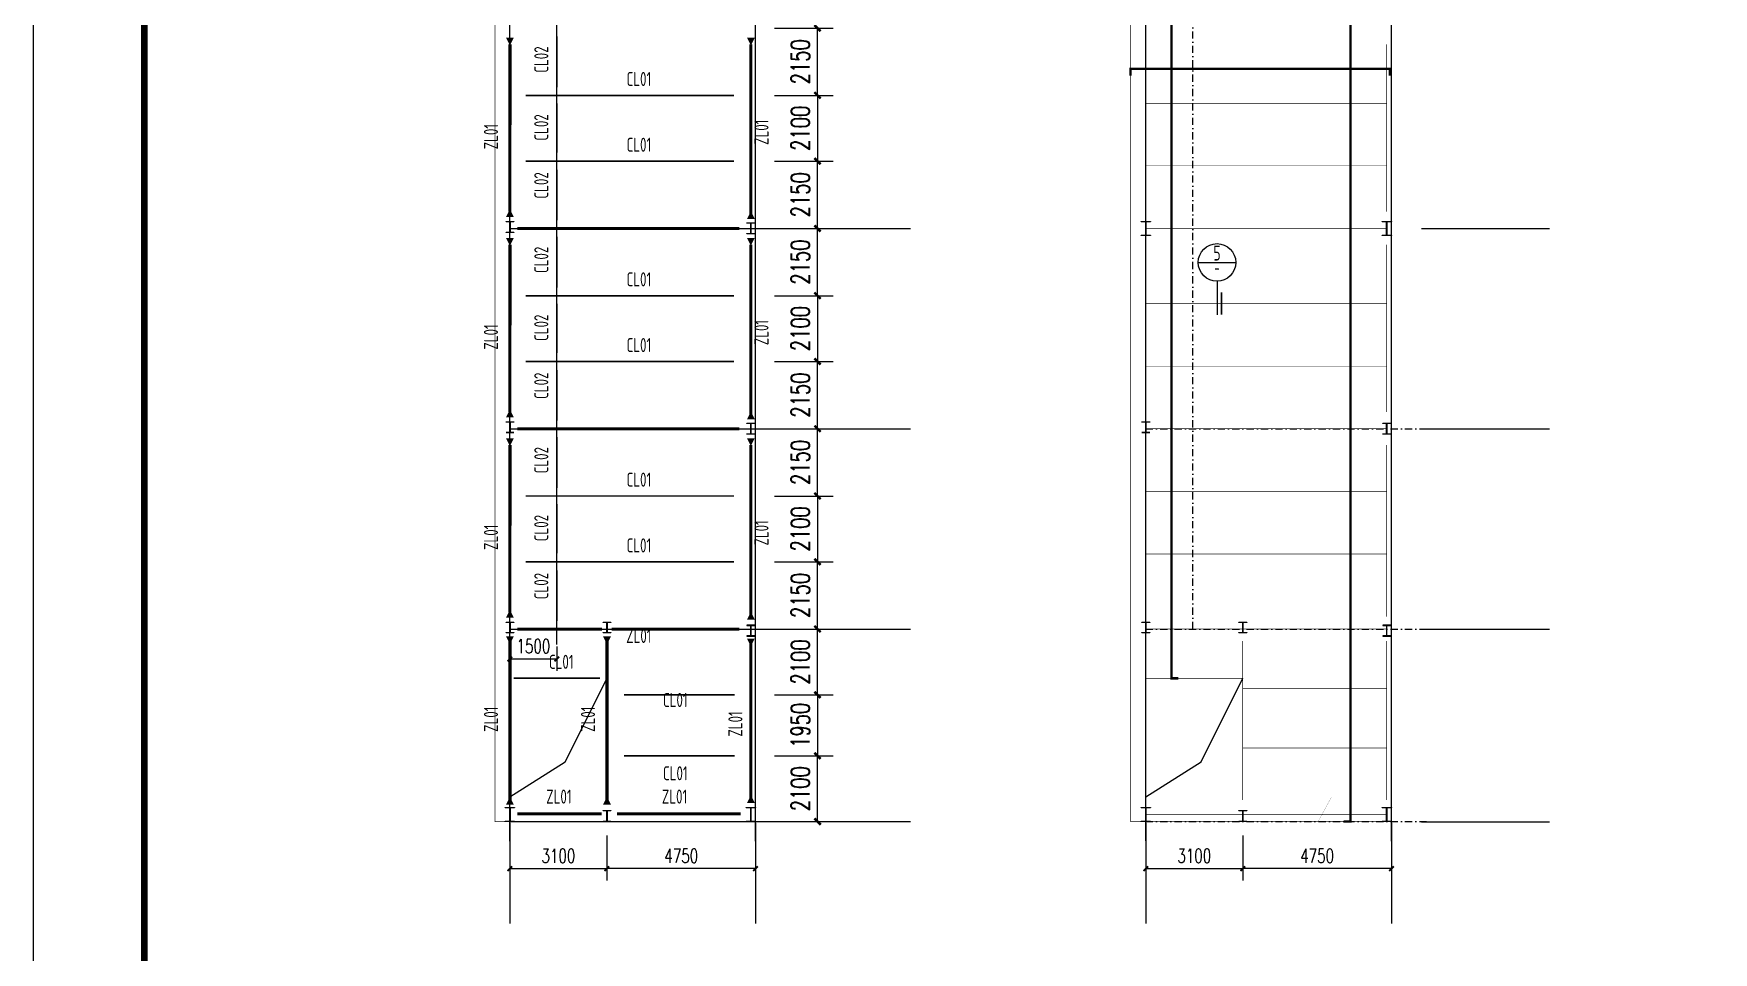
# Model space of a CAD drawing. Extents: x 180850 to 1399066, y 48356 to 327880.
# Drawn here: x 552678 to 606356, y 152832 to 182186 of the extents above; entities that cross this region are included whole.
import ezdxf
from ezdxf.enums import TextEntityAlignment as Align

# ---------------------------------------------------------------- set-up
doc = ezdxf.new("R2010")
doc.units = 0
doc.header["$LTSCALE"] = 1000
doc.linetypes.add('04-7#8#_t3 - 副本$0$04-7#8#_t3$0$3#_t3$0$PROJ-SPC-SV-EP-002-PL-FP1-R02_1$0$DGN Style 4', pattern=[0.015335, 0.007667, -0.003834, 0, -0.003834])
doc.linetypes.add('CENTER2', pattern=[1.125, 0.75, -0.125, 0.125, -0.125])
for name, color, linetype in [('AXIS', 3, 'Continuous'), ('DOTE', 1, 'Continuous'), ('GZ', 50, 'Continuous'), ('NUM', 7, 'Continuous'), ('PUB_TITLE', 4, 'Continuous'), ('REIN', 1, 'Continuous'), ('STPM_RBEAM_SIG', 2, 'Continuous'), ('STPM_RBEAM_THICK', 3, 'Continuous'), ('STPM_SBEAM_THICK', 2, 'Continuous'), ('TC', 252, 'Continuous'), ('THICK', 6, 'Continuous'), ('THIN', 7, 'Continuous')]:
    doc.layers.add(name, color=color, linetype=linetype)
doc.styles.add('_TCH_DIM_T3', font='SIMPLEX', dxfattribs={"width": 0.705882, "bigfont": 'GBCBIG'})
doc.styles.add('TSSD_Norm', font='tssdeng.shx', dxfattribs={"bigfont": 'hztxt.shx'})
doc.styles.add('TSSD_Num', font='Tssdeng.shx', dxfattribs={"width": 0.7, "bigfont": 'hztxt.shx'})
doc.dimstyles.new('_TCH_ARCH&&150', dxfattribs={"dimtxt": 446.25, "dimasz": 150, "dimexe": 375, "dimexo": 450, "dimgap": 189.375, "dimtad": 1, "dimdec": 0, "dimzin": 0, "dimdsep": 46, "dimtxsty": '_TCH_DIM_T3', "dimblk": 'ARCHTICK', "dimcen": 0.09, "dimclrd": 3, "dimclre": 3, "dimclrt": 7, "dimazin": 2, "dimtfac": 1, "dimtdec": 0, "dimtix": 1, "dimtmove": 2, "dimatfit": 3, "dimfxl": 1, "dimtolj": 1, "dimtzin": 0, "dimarcsym": 0})
doc.dimstyles.new('TCH-200-1', dxfattribs={"dimtxt": 595, "dimasz": 200, "dimexe": 500, "dimexo": 600, "dimgap": 252.5, "dimtad": 1, "dimdec": 0, "dimzin": 0, "dimdsep": 46, "dimtxsty": '_TCH_DIM_T3', "dimblk": 'ARCHTICK', "dimcen": 0.09, "dimclrd": 3, "dimclre": 3, "dimclrt": 7, "dimazin": 2, "dimtfac": 1, "dimtdec": 0, "dimtix": 1, "dimtmove": 2, "dimatfit": 3, "dimfxl": 1, "dimtolj": 1, "dimtzin": 0, "dimarcsym": 0})

# ---------------------------------------------------------------- blocks, each defined once
blk = doc.blocks.new('ts_idx')
at = {"layer": 'THIN', "color": 0, "linetype": 'ByBlock', "lineweight": -2}
blk.add_line((-0.5, 0), (0.5, 0), dxfattribs=at)
blk.add_circle((0, 0), 0.5, dxfattribs=at)
at = {"layer": 'THIN', "color": 0, "linetype": 'ByBlock', "lineweight": -2, "style": 'TSSD_Num', "width": 0.7}
for tag, p in [('1', (0, 0.25)), ('A', (0, -0.25))]:
    blk.add_attdef(tag, text='', height=0.5, dxfattribs=at).set_placement(p, align=Align.MIDDLE_CENTER)
blk = doc.blocks.new('_ArchTick')
at = {"color": 0, "linetype": 'ByBlock', "const_width": 0.4}
blk.add_lwpolyline([(-0.5, -0.5), (0.5, 0.5)], dxfattribs=at)
blk = doc.blocks.new('*D365')
at = {"color": 3, "lineweight": -2, "transparency": 16777216}
for p, q in [((570999, 156562), (570999, 155133)), ((575749, 156562), (575749, 155133)), ((575749, 155508), (570999, 155508))]:
    blk.add_line(p, q, dxfattribs=at)
at = {"layer": 'Defpoints', "color": 0, "transparency": 16777216}
for p in [(570999, 157012), (575749, 157012), (570999, 155508)]:
    blk.add_point(p, dxfattribs=at)
at = {"color": 3, "lineweight": -2, "transparency": 16777216, "xscale": 150, "yscale": 150, "zscale": 150}
for p, rotation in [((570999, 155508), 179.9999999949974), ((575749, 155508), 359.9999999949974)]:
    blk.add_blockref('_ArchTick', p, dxfattribs=dict(at, rotation=rotation))
at = {"color": 7, "transparency": 16777216, "insert": (573374, 155921), "char_height": 446.2, "attachment_point": 5, "rotation": 360, "style": '_TCH_DIM_T3'}
blk.add_mtext('\\A1;4750', dxfattribs=at)
blk = doc.blocks.new('*D366')
at = {"color": 3, "lineweight": -2, "transparency": 16777216}
for p, q in [((567899, 162564), (567899, 161830)), ((569399, 162205), (567899, 162205)), ((569399, 162602), (569399, 161830))]:
    blk.add_line(p, q, dxfattribs=at)
at = {"layer": 'Defpoints', "color": 0, "transparency": 16777216}
for p in [(567899, 163014), (569399, 163052), (567899, 162205)]:
    blk.add_point(p, dxfattribs=at)
at = {"color": 3, "lineweight": -2, "transparency": 16777216, "xscale": 150, "yscale": 150, "zscale": 150}
for p, rotation in [((567899, 162205), 180.0000000066701), ((569399, 162205), 6.670104468753379e-09)]:
    blk.add_blockref('_ArchTick', p, dxfattribs=dict(at, rotation=rotation))
at = {"color": 7, "transparency": 16777216, "insert": (568649, 162618), "char_height": 446.2, "attachment_point": 5, "rotation": 0, "style": '_TCH_DIM_T3'}
blk.add_mtext('\\A1;1500', dxfattribs=at)
blk = doc.blocks.new('*D367')
at = {"color": 3, "lineweight": -2, "transparency": 16777216}
for p, q in [((567899, 156523), (567899, 155133)), ((570999, 156562), (570999, 155133)), ((567899, 155508), (570999, 155508))]:
    blk.add_line(p, q, dxfattribs=at)
at = {"layer": 'Defpoints', "color": 0, "transparency": 16777216}
for p in [(567899, 156973), (570999, 157012), (570999, 155508)]:
    blk.add_point(p, dxfattribs=at)
at = {"color": 3, "lineweight": -2, "transparency": 16777216, "xscale": 150, "yscale": 150, "zscale": 150, "rotation": 180}
blk.add_blockref('_ArchTick', (567899, 155508), dxfattribs=at)
at = {"color": 3, "lineweight": -2, "transparency": 16777216, "xscale": 150, "yscale": 150, "zscale": 150}
blk.add_blockref('_ArchTick', (570999, 155508), dxfattribs=at)
at = {"color": 7, "transparency": 16777216, "insert": (569449, 155921), "char_height": 446.2, "attachment_point": 5, "style": '_TCH_DIM_T3'}
blk.add_mtext('\\A1;3100', dxfattribs=at)
blk = doc.blocks.new('*D488')
at = {"layer": 'AXIS', "color": 3, "lineweight": -2, "transparency": 16777216}
for p, q in [((576349, 169562), (578228, 169562)), ((577728, 167412), (577728, 169562)), ((576349, 167412), (578228, 167412))]:
    blk.add_line(p, q, dxfattribs=at)
at = {"layer": 'Defpoints', "color": 0, "transparency": 16777216}
for p in [(575749, 169562), (577728, 169562), (575749, 167412)]:
    blk.add_point(p, dxfattribs=at)
at = {"layer": 'AXIS', "color": 3, "lineweight": -2, "transparency": 16777216, "xscale": 200, "yscale": 200, "zscale": 200}
for p, rotation in [((577728, 169562), 90), ((577728, 167412), 270)]:
    blk.add_blockref('_ArchTick', p, dxfattribs=dict(at, rotation=rotation))
at = {"layer": 'AXIS', "color": 7, "transparency": 16777216, "insert": (577178, 168487), "char_height": 595, "attachment_point": 5, "rotation": 90, "style": '_TCH_DIM_T3'}
blk.add_mtext('\\A1;2150', dxfattribs=at)
blk = doc.blocks.new('*D489')
at = {"layer": 'AXIS', "color": 3, "lineweight": -2, "transparency": 16777216}
for p, q in [((576349, 167412), (578228, 167412)), ((577728, 167412), (577728, 165312)), ((576349, 165312), (578228, 165312))]:
    blk.add_line(p, q, dxfattribs=at)
at = {"layer": 'Defpoints', "color": 0, "transparency": 16777216}
for p in [(575749, 167412), (575749, 165312), (577728, 165312)]:
    blk.add_point(p, dxfattribs=at)
at = {"layer": 'AXIS', "color": 3, "lineweight": -2, "transparency": 16777216, "xscale": 200, "yscale": 200, "zscale": 200}
for p, rotation in [((577728, 167412), 90), ((577728, 165312), 270)]:
    blk.add_blockref('_ArchTick', p, dxfattribs=dict(at, rotation=rotation))
at = {"layer": 'AXIS', "color": 7, "transparency": 16777216, "insert": (577178, 166362), "char_height": 595, "attachment_point": 5, "rotation": 90, "style": '_TCH_DIM_T3'}
blk.add_mtext('\\A1;2100', dxfattribs=at)
blk = doc.blocks.new('*D490')
at = {"layer": 'AXIS', "color": 3, "lineweight": -2, "transparency": 16777216}
for p, q in [((576349, 165312), (578228, 165312)), ((577728, 163162), (577728, 165312)), ((576499, 163162), (578228, 163162))]:
    blk.add_line(p, q, dxfattribs=at)
at = {"layer": 'Defpoints', "color": 0, "transparency": 16777216}
for p in [(575749, 165312), (577728, 165312), (575899, 163162)]:
    blk.add_point(p, dxfattribs=at)
at = {"layer": 'AXIS', "color": 3, "lineweight": -2, "transparency": 16777216, "xscale": 200, "yscale": 200, "zscale": 200}
for p, rotation in [((577728, 165312), 90), ((577728, 163162), 270)]:
    blk.add_blockref('_ArchTick', p, dxfattribs=dict(at, rotation=rotation))
at = {"layer": 'AXIS', "color": 7, "transparency": 16777216, "insert": (577178, 164237), "char_height": 595, "attachment_point": 5, "rotation": 90, "style": '_TCH_DIM_T3'}
blk.add_mtext('\\A1;2150', dxfattribs=at)
blk = doc.blocks.new('*D493')
at = {"layer": 'AXIS', "color": 3, "lineweight": -2, "transparency": 16777216}
for p, q in [((576349, 163162), (578228, 163162)), ((577728, 161062), (577728, 163162)), ((576349, 161062), (578228, 161062))]:
    blk.add_line(p, q, dxfattribs=at)
at = {"layer": 'Defpoints', "color": 0, "transparency": 16777216}
for p in [(575749, 163162), (577728, 163162), (575749, 161062)]:
    blk.add_point(p, dxfattribs=at)
at = {"layer": 'AXIS', "color": 3, "lineweight": -2, "transparency": 16777216, "xscale": 200, "yscale": 200, "zscale": 200}
for p, rotation in [((577728, 163162), 90), ((577728, 161062), 270)]:
    blk.add_blockref('_ArchTick', p, dxfattribs=dict(at, rotation=rotation))
at = {"layer": 'AXIS', "color": 7, "transparency": 16777216, "insert": (577178, 162112), "char_height": 595, "attachment_point": 5, "rotation": 90, "style": '_TCH_DIM_T3'}
blk.add_mtext('\\A1;2100', dxfattribs=at)
blk = doc.blocks.new('*D494')
at = {"layer": 'AXIS', "color": 3, "lineweight": -2, "transparency": 16777216}
for p, q in [((576349, 161062), (578228, 161062)), ((577728, 161062), (577728, 159112)), ((576349, 159112), (578228, 159112))]:
    blk.add_line(p, q, dxfattribs=at)
at = {"layer": 'Defpoints', "color": 0, "transparency": 16777216}
for p in [(575749, 161062), (575749, 159112), (577728, 159112)]:
    blk.add_point(p, dxfattribs=at)
at = {"layer": 'AXIS', "color": 3, "lineweight": -2, "transparency": 16777216, "xscale": 200, "yscale": 200, "zscale": 200}
for p, rotation in [((577728, 161062), 90), ((577728, 159112), 270)]:
    blk.add_blockref('_ArchTick', p, dxfattribs=dict(at, rotation=rotation))
at = {"layer": 'AXIS', "color": 7, "transparency": 16777216, "insert": (577178, 160087), "char_height": 595, "attachment_point": 5, "rotation": 90, "style": '_TCH_DIM_T3'}
blk.add_mtext('\\A1;1950', dxfattribs=at)
blk = doc.blocks.new('*D495')
at = {"layer": 'AXIS', "color": 3, "lineweight": -2, "transparency": 16777216}
for p, q in [((576349, 159112), (578228, 159112)), ((577728, 157012), (577728, 159112)), ((576499, 157012), (578228, 157012))]:
    blk.add_line(p, q, dxfattribs=at)
at = {"layer": 'Defpoints', "color": 0, "transparency": 16777216}
for p in [(575749, 159112), (577728, 159112), (575899, 157012)]:
    blk.add_point(p, dxfattribs=at)
at = {"layer": 'AXIS', "color": 3, "lineweight": -2, "transparency": 16777216, "xscale": 200, "yscale": 200, "zscale": 200}
for p, rotation in [((577728, 159112), 90), ((577728, 157012), 270)]:
    blk.add_blockref('_ArchTick', p, dxfattribs=dict(at, rotation=rotation))
at = {"layer": 'AXIS', "color": 7, "transparency": 16777216, "insert": (577178, 158062), "char_height": 595, "attachment_point": 5, "rotation": 90, "style": '_TCH_DIM_T3'}
blk.add_mtext('\\A1;2100', dxfattribs=at)
blk = doc.blocks.new('*D497')
at = {"color": 3, "lineweight": -2, "transparency": 16777216}
for p, q in [((591318, 156562), (591318, 155133)), ((596068, 156562), (596068, 155133)), ((596068, 155508), (591318, 155508))]:
    blk.add_line(p, q, dxfattribs=at)
at = {"layer": 'Defpoints', "color": 0, "transparency": 16777216}
for p in [(591318, 157012), (596068, 157012), (591318, 155508)]:
    blk.add_point(p, dxfattribs=at)
at = {"color": 3, "lineweight": -2, "transparency": 16777216, "xscale": 150, "yscale": 150, "zscale": 150}
for p, rotation in [((591318, 155508), 179.9999999949974), ((596068, 155508), 359.9999999949974)]:
    blk.add_blockref('_ArchTick', p, dxfattribs=dict(at, rotation=rotation))
at = {"color": 7, "transparency": 16777216, "insert": (593693, 155921), "char_height": 446.2, "attachment_point": 5, "rotation": 360, "style": '_TCH_DIM_T3'}
blk.add_mtext('\\A1;4750', dxfattribs=at)
blk = doc.blocks.new('*D498')
at = {"color": 3, "lineweight": -2, "transparency": 16777216}
for p, q in [((588218, 156523), (588218, 155133)), ((591318, 156562), (591318, 155133)), ((588218, 155508), (591318, 155508))]:
    blk.add_line(p, q, dxfattribs=at)
at = {"layer": 'Defpoints', "color": 0, "transparency": 16777216}
for p in [(588218, 156973), (591318, 157012), (591318, 155508)]:
    blk.add_point(p, dxfattribs=at)
at = {"color": 3, "lineweight": -2, "transparency": 16777216, "xscale": 150, "yscale": 150, "zscale": 150, "rotation": 180}
blk.add_blockref('_ArchTick', (588218, 155508), dxfattribs=at)
at = {"color": 3, "lineweight": -2, "transparency": 16777216, "xscale": 150, "yscale": 150, "zscale": 150}
blk.add_blockref('_ArchTick', (591318, 155508), dxfattribs=at)
at = {"color": 7, "transparency": 16777216, "insert": (589768, 155921), "char_height": 446.2, "attachment_point": 5, "style": '_TCH_DIM_T3'}
blk.add_mtext('\\A1;3100', dxfattribs=at)
blk = doc.blocks.new('*D1706')
at = {"layer": 'AXIS', "color": 3, "lineweight": -2, "transparency": 16777216}
for p, q in [((576349, 175962), (578228, 175962)), ((577728, 173812), (577728, 175962)), ((576349, 173812), (578228, 173812))]:
    blk.add_line(p, q, dxfattribs=at)
at = {"layer": 'Defpoints', "color": 0, "transparency": 16777216}
for p in [(575749, 175962), (577728, 175962), (575749, 173812)]:
    blk.add_point(p, dxfattribs=at)
at = {"layer": 'AXIS', "color": 3, "lineweight": -2, "transparency": 16777216, "xscale": 200, "yscale": 200, "zscale": 200}
for p, rotation in [((577728, 175962), 90), ((577728, 173812), 270)]:
    blk.add_blockref('_ArchTick', p, dxfattribs=dict(at, rotation=rotation))
at = {"layer": 'AXIS', "color": 7, "transparency": 16777216, "insert": (577178, 174887), "char_height": 595, "attachment_point": 5, "rotation": 90, "style": '_TCH_DIM_T3'}
blk.add_mtext('\\A1;2150', dxfattribs=at)
blk = doc.blocks.new('*D1707')
at = {"layer": 'AXIS', "color": 3, "lineweight": -2, "transparency": 16777216}
for p, q in [((576349, 173812), (578228, 173812)), ((577728, 173812), (577728, 171712)), ((576349, 171712), (578228, 171712))]:
    blk.add_line(p, q, dxfattribs=at)
at = {"layer": 'Defpoints', "color": 0, "transparency": 16777216}
for p in [(575749, 173812), (575749, 171712), (577728, 171712)]:
    blk.add_point(p, dxfattribs=at)
at = {"layer": 'AXIS', "color": 3, "lineweight": -2, "transparency": 16777216, "xscale": 200, "yscale": 200, "zscale": 200}
for p, rotation in [((577728, 173812), 90), ((577728, 171712), 270)]:
    blk.add_blockref('_ArchTick', p, dxfattribs=dict(at, rotation=rotation))
at = {"layer": 'AXIS', "color": 7, "transparency": 16777216, "insert": (577178, 172762), "char_height": 595, "attachment_point": 5, "rotation": 90, "style": '_TCH_DIM_T3'}
blk.add_mtext('\\A1;2100', dxfattribs=at)
blk = doc.blocks.new('*D1708')
at = {"layer": 'AXIS', "color": 3, "lineweight": -2, "transparency": 16777216}
for p, q in [((576349, 182362), (578228, 182362)), ((577728, 180212), (577728, 182362)), ((576349, 180212), (578228, 180212))]:
    blk.add_line(p, q, dxfattribs=at)
at = {"layer": 'Defpoints', "color": 0, "transparency": 16777216}
for p in [(575749, 182362), (577728, 182362), (575749, 180212)]:
    blk.add_point(p, dxfattribs=at)
at = {"layer": 'AXIS', "color": 3, "lineweight": -2, "transparency": 16777216, "xscale": 200, "yscale": 200, "zscale": 200}
for p, rotation in [((577728, 182362), 90), ((577728, 180212), 270)]:
    blk.add_blockref('_ArchTick', p, dxfattribs=dict(at, rotation=rotation))
at = {"layer": 'AXIS', "color": 7, "transparency": 16777216, "insert": (577178, 181287), "char_height": 595, "attachment_point": 5, "rotation": 90, "style": '_TCH_DIM_T3'}
blk.add_mtext('\\A1;2150', dxfattribs=at)
blk = doc.blocks.new('*D1709')
at = {"layer": 'AXIS', "color": 3, "lineweight": -2, "transparency": 16777216}
for p, q in [((576349, 180212), (578228, 180212)), ((577728, 180212), (577728, 178112)), ((576349, 178112), (578228, 178112))]:
    blk.add_line(p, q, dxfattribs=at)
at = {"layer": 'Defpoints', "color": 0, "transparency": 16777216}
for p in [(575749, 180212), (575749, 178112), (577728, 178112)]:
    blk.add_point(p, dxfattribs=at)
at = {"layer": 'AXIS', "color": 3, "lineweight": -2, "transparency": 16777216, "xscale": 200, "yscale": 200, "zscale": 200}
for p, rotation in [((577728, 180212), 90), ((577728, 178112), 270)]:
    blk.add_blockref('_ArchTick', p, dxfattribs=dict(at, rotation=rotation))
at = {"layer": 'AXIS', "color": 7, "transparency": 16777216, "insert": (577178, 179162), "char_height": 595, "attachment_point": 5, "rotation": 90, "style": '_TCH_DIM_T3'}
blk.add_mtext('\\A1;2100', dxfattribs=at)
blk = doc.blocks.new('*D1710')
at = {"layer": 'AXIS', "color": 3, "lineweight": -2, "transparency": 16777216}
for p, q in [((576349, 171712), (578228, 171712)), ((577728, 169562), (577728, 171712)), ((576499, 169562), (578228, 169562))]:
    blk.add_line(p, q, dxfattribs=at)
at = {"layer": 'Defpoints', "color": 0, "transparency": 16777216}
for p in [(575749, 171712), (577728, 171712), (575899, 169562)]:
    blk.add_point(p, dxfattribs=at)
at = {"layer": 'AXIS', "color": 3, "lineweight": -2, "transparency": 16777216, "xscale": 200, "yscale": 200, "zscale": 200}
for p, rotation in [((577728, 171712), 90), ((577728, 169562), 270)]:
    blk.add_blockref('_ArchTick', p, dxfattribs=dict(at, rotation=rotation))
at = {"layer": 'AXIS', "color": 7, "transparency": 16777216, "insert": (577178, 170637), "char_height": 595, "attachment_point": 5, "rotation": 90, "style": '_TCH_DIM_T3'}
blk.add_mtext('\\A1;2150', dxfattribs=at)
blk = doc.blocks.new('*D1711')
at = {"layer": 'AXIS', "color": 3, "lineweight": -2, "transparency": 16777216}
for p, q in [((576349, 178112), (578228, 178112)), ((577728, 175962), (577728, 178112)), ((576499, 175962), (578228, 175962))]:
    blk.add_line(p, q, dxfattribs=at)
at = {"layer": 'Defpoints', "color": 0, "transparency": 16777216}
for p in [(575749, 178112), (577728, 178112), (575899, 175962)]:
    blk.add_point(p, dxfattribs=at)
at = {"layer": 'AXIS', "color": 3, "lineweight": -2, "transparency": 16777216, "xscale": 200, "yscale": 200, "zscale": 200}
for p, rotation in [((577728, 178112), 90), ((577728, 175962), 270)]:
    blk.add_blockref('_ArchTick', p, dxfattribs=dict(at, rotation=rotation))
at = {"layer": 'AXIS', "color": 7, "transparency": 16777216, "insert": (577178, 177037), "char_height": 595, "attachment_point": 5, "rotation": 90, "style": '_TCH_DIM_T3'}
blk.add_mtext('\\A1;2150', dxfattribs=at)

msp = doc.modelspace()

# ---------------------------------------------------------------- linework, layer by layer
at = {"layer": 'AXIS'}
for p, q in [((576599.16, 175961.94), (580693.8, 175961.94)), ((597023.47, 175956.94), (601118.11, 175956.94)), ((576599.16, 169561.94), (580693.8, 169561.94)), ((597023.47, 169556.94), (601118.11, 169556.94)), ((576599.16, 163161.94), (580693.8, 163161.94)), ((597023.47, 163156.94), (601118.11, 163156.94)), ((567899.19, 156973.36), (567899.19, 153757.61)), ((575749.19, 156973.36), (575749.19, 153757.61)), ((576599.16, 157011.94), (580693.8, 157011.94)), ((588217.81, 156973.36), (588217.81, 153757.61)), ((596067.81, 156973.36), (596067.81, 153757.61)), ((597023.47, 157006.94), (601118.11, 157006.94))]:
    msp.add_line(p, q, dxfattribs=at)
at = {"layer": 'DOTE'}
for p, q in [((567899.19, 156386.94), (567899.19, 209555.7)), ((588217.81, 156391.69), (588217.81, 209560.45)), ((575749.19, 156386.94), (575749.19, 208836.94)), ((596067.81, 156386.94), (596067.81, 208836.94)), ((569399.19, 162670.41), (569399.19, 201885.62)), ((567899.19, 175961.94), (576999.19, 175961.94)), ((567899.19, 169561.94), (576999.19, 169561.94)), ((567899.19, 163161.94), (576999.19, 163161.94)), ((567899.19, 157011.94), (576999.19, 157011.94))]:
    msp.add_line(p, q, dxfattribs=at)
at = {"layer": 'GZ', "color": 5, "linetype": 'ByBlock', "const_width": 5}
msp.add_lwpolyline([(593324.56, 207020.68), (593722.6, 207826.52), (593722.6, 157011.94), (594139.76, 157772.3)], dxfattribs=at)
at = {"layer": 'GZ'}
for points in [[(567774.19, 176187.12), (568024.19, 176187.12), (568024.19, 176177.12), (567906.04, 176177.12), (567902.19, 176172.12), (567902.19, 175851.77), (567906.04, 175847.12), (568024.19, 175847.12), (568024.19, 175837.12), (567774.19, 175837.12), (567774.19, 175847.12), (567892.19, 175847.12), (567896.19, 175851.6), (567896.19, 176172.12), (567892.19, 176177.12), (567774.19, 176177.12), (567774.19, 176187.12)], [(575474.19, 176137.12), (575724.19, 176137.12), (575724.19, 176127.12), (575606.04, 176127.12), (575602.19, 176122.12), (575602.19, 175801.77), (575606.04, 175797.12), (575724.19, 175797.12), (575724.19, 175787.12), (575474.19, 175787.12), (575474.19, 175797.12), (575592.19, 175797.12), (575596.19, 175801.6), (575596.19, 176122.12), (575592.19, 176127.12), (575474.19, 176127.12), (575474.19, 176137.12)], [(588067.81, 176187.12), (588367.81, 176187.12), (588367.81, 176177.12), (588224.66, 176177.12), (588220.81, 176172.12), (588220.81, 175751.77), (588224.66, 175747.12), (588367.81, 175747.12), (588367.81, 175737.12), (588067.81, 175737.12), (588067.81, 175747.12), (588210.81, 175747.12), (588214.81, 175751.6), (588214.81, 176172.12), (588210.81, 176177.12), (588067.81, 176177.12), (588067.81, 176187.12)], [(595767.81, 176187.12), (596067.81, 176187.12), (596067.81, 176177.12), (595924.66, 176177.12), (595920.81, 176172.12), (595920.81, 175751.77), (595924.66, 175747.12), (596067.81, 175747.12), (596067.81, 175737.12), (595767.81, 175737.12), (595767.81, 175747.12), (595910.81, 175747.12), (595914.81, 175751.6), (595914.81, 176172.12), (595910.81, 176177.12), (595767.81, 176177.12), (595767.81, 176187.12)], [(567774.19, 169787.12), (568024.19, 169787.12), (568024.19, 169777.12), (567906.04, 169777.12), (567902.19, 169772.12), (567902.19, 169451.77), (567906.04, 169447.12), (568024.19, 169447.12), (568024.19, 169437.12), (567774.19, 169437.12), (567774.19, 169447.12), (567892.19, 169447.12), (567896.19, 169451.6), (567896.19, 169772.12), (567892.19, 169777.12), (567774.19, 169777.12), (567774.19, 169787.12)], [(575474.19, 169737.12), (575724.19, 169737.12), (575724.19, 169727.12), (575606.04, 169727.12), (575602.19, 169722.12), (575602.19, 169401.77), (575606.04, 169397.12), (575724.19, 169397.12), (575724.19, 169387.12), (575474.19, 169387.12), (575474.19, 169397.12), (575592.19, 169397.12), (575596.19, 169401.6), (575596.19, 169722.12), (575592.19, 169727.12), (575474.19, 169727.12), (575474.19, 169737.12)], [(588092.81, 169787.12), (588342.81, 169787.12), (588342.81, 169777.12), (588224.66, 169777.12), (588220.81, 169772.12), (588220.81, 169451.77), (588224.66, 169447.12), (588342.81, 169447.12), (588342.81, 169437.12), (588092.81, 169437.12), (588092.81, 169447.12), (588210.81, 169447.12), (588214.81, 169451.6), (588214.81, 169772.12), (588210.81, 169777.12), (588092.81, 169777.12), (588092.81, 169787.12)], [(595792.81, 169737.12), (596042.81, 169737.12), (596042.81, 169727.12), (595924.66, 169727.12), (595920.81, 169722.12), (595920.81, 169401.77), (595924.66, 169397.12), (596042.81, 169397.12), (596042.81, 169387.12), (595792.81, 169387.12), (595792.81, 169397.12), (595910.81, 169397.12), (595914.81, 169401.6), (595914.81, 169722.12), (595910.81, 169727.12), (595792.81, 169727.12), (595792.81, 169737.12)], [(567774.19, 163387.12), (568024.19, 163387.12), (568024.19, 163377.12), (567906.04, 163377.12), (567902.19, 163372.12), (567902.19, 163051.77), (567906.04, 163047.12), (568024.19, 163047.12), (568024.19, 163037.12), (567774.19, 163037.12), (567774.19, 163047.12), (567892.19, 163047.12), (567896.19, 163051.6), (567896.19, 163372.12), (567892.19, 163377.12), (567774.19, 163377.12), (567774.19, 163387.12)], [(570874.24, 163387.12), (571124.24, 163387.12), (571124.24, 163377.12), (571006.09, 163377.12), (571002.24, 163372.12), (571002.24, 163051.77), (571006.09, 163047.12), (571124.24, 163047.12), (571124.24, 163037.12), (570874.24, 163037.12), (570874.24, 163047.12), (570992.24, 163047.12), (570996.24, 163051.6), (570996.24, 163372.12), (570992.24, 163377.12), (570874.24, 163377.12), (570874.24, 163387.12)], [(575474.19, 162936.77), (575724.19, 162936.77), (575724.19, 162946.77), (575606.04, 162946.77), (575602.19, 162951.77), (575602.19, 163272.12), (575606.04, 163276.77), (575724.19, 163276.77), (575724.19, 163286.77), (575474.19, 163286.77), (575474.19, 163276.77), (575592.19, 163276.77), (575596.19, 163272.28), (575596.19, 162951.77), (575592.19, 162946.77), (575474.19, 162946.77), (575474.19, 162936.77)], [(588092.81, 163387.12), (588342.81, 163387.12), (588342.81, 163377.12), (588224.66, 163377.12), (588220.81, 163372.12), (588220.81, 163051.77), (588224.66, 163047.12), (588342.81, 163047.12), (588342.81, 163037.12), (588092.81, 163037.12), (588092.81, 163047.12), (588210.81, 163047.12), (588214.81, 163051.6), (588214.81, 163372.12), (588210.81, 163377.12), (588092.81, 163377.12), (588092.81, 163387.12)], [(591192.86, 163387.12), (591442.86, 163387.12), (591442.86, 163377.12), (591324.71, 163377.12), (591320.86, 163372.12), (591320.86, 163051.77), (591324.71, 163047.12), (591442.86, 163047.12), (591442.86, 163037.12), (591192.86, 163037.12), (591192.86, 163047.12), (591310.86, 163047.12), (591314.86, 163051.6), (591314.86, 163372.12), (591310.86, 163377.12), (591192.86, 163377.12), (591192.86, 163387.12)], [(591192.86, 163387.12), (591442.86, 163387.12), (591442.86, 163377.12), (591324.71, 163377.12), (591320.86, 163372.12), (591320.86, 163051.77), (591324.71, 163047.12), (591442.86, 163047.12), (591442.86, 163037.12), (591192.86, 163037.12), (591192.86, 163047.12), (591310.86, 163047.12), (591314.86, 163051.6), (591314.86, 163372.12), (591310.86, 163377.12), (591192.86, 163377.12), (591192.86, 163387.12)], [(595792.81, 162936.77), (596042.81, 162936.77), (596042.81, 162946.77), (595924.66, 162946.77), (595920.81, 162951.77), (595920.81, 163272.12), (595924.66, 163276.77), (596042.81, 163276.77), (596042.81, 163286.77), (595792.81, 163286.77), (595792.81, 163276.77), (595910.81, 163276.77), (595914.81, 163272.28), (595914.81, 162951.77), (595910.81, 162946.77), (595792.81, 162946.77), (595792.81, 162936.77)], [(567749.19, 157461.94), (568049.19, 157461.94), (568049.19, 157451.94), (567906.04, 157451.94), (567902.19, 157446.94), (567902.19, 157026.59), (567906.04, 157021.94), (568049.19, 157021.94), (568049.19, 157011.94), (567749.19, 157011.94), (567749.19, 157021.94), (567892.19, 157021.94), (567896.19, 157026.43), (567896.19, 157446.94), (567892.19, 157451.94), (567749.19, 157451.94), (567749.19, 157461.94)], [(570874.24, 157361.94), (571124.24, 157361.94), (571124.24, 157351.94), (571006.09, 157351.94), (571002.24, 157346.94), (571002.24, 157026.59), (571006.09, 157021.94), (571124.24, 157021.94), (571124.24, 157011.94), (570874.24, 157011.94), (570874.24, 157021.94), (570992.24, 157021.94), (570996.24, 157026.43), (570996.24, 157346.94), (570992.24, 157351.94), (570874.24, 157351.94), (570874.24, 157361.94)], [(575449.19, 157461.94), (575749.19, 157461.94), (575749.19, 157451.94), (575606.04, 157451.94), (575602.19, 157446.94), (575602.19, 157026.59), (575606.04, 157021.94), (575749.19, 157021.94), (575749.19, 157011.94), (575449.19, 157011.94), (575449.19, 157021.94), (575592.19, 157021.94), (575596.19, 157026.43), (575596.19, 157446.94), (575592.19, 157451.94), (575449.19, 157451.94), (575449.19, 157461.94)], [(588067.81, 157461.94), (588367.81, 157461.94), (588367.81, 157451.94), (588224.66, 157451.94), (588220.81, 157446.94), (588220.81, 157026.59), (588224.66, 157021.94), (588367.81, 157021.94), (588367.81, 157011.94), (588067.81, 157011.94), (588067.81, 157021.94), (588210.81, 157021.94), (588214.81, 157026.43), (588214.81, 157446.94), (588210.81, 157451.94), (588067.81, 157451.94), (588067.81, 157461.94)], [(591192.86, 157361.94), (591442.86, 157361.94), (591442.86, 157351.94), (591324.71, 157351.94), (591320.86, 157346.94), (591320.86, 157026.59), (591324.71, 157021.94), (591442.86, 157021.94), (591442.86, 157011.94), (591192.86, 157011.94), (591192.86, 157021.94), (591310.86, 157021.94), (591314.86, 157026.43), (591314.86, 157346.94), (591310.86, 157351.94), (591192.86, 157351.94), (591192.86, 157361.94)], [(591192.86, 157361.94), (591442.86, 157361.94), (591442.86, 157351.94), (591324.71, 157351.94), (591320.86, 157346.94), (591320.86, 157026.59), (591324.71, 157021.94), (591442.86, 157021.94), (591442.86, 157011.94), (591192.86, 157011.94), (591192.86, 157021.94), (591310.86, 157021.94), (591314.86, 157026.43), (591314.86, 157346.94), (591310.86, 157351.94), (591192.86, 157351.94), (591192.86, 157361.94)], [(595767.81, 157461.94), (596067.81, 157461.94), (596067.81, 157451.94), (595924.66, 157451.94), (595920.81, 157446.94), (595920.81, 157026.59), (595924.66, 157021.94), (596067.81, 157021.94), (596067.81, 157011.94), (595767.81, 157011.94), (595767.81, 157021.94), (595910.81, 157021.94), (595914.81, 157026.43), (595914.81, 157446.94), (595910.81, 157451.94), (595767.81, 157451.94), (595767.81, 157461.94)]]:
    msp.add_lwpolyline(points, close=True, dxfattribs=at)
at = {"layer": 'PUB_TITLE'}
msp.add_lwpolyline([(552677.75, 220381.89), (671606.93, 220381.89), (671606.93, 136381.97), (552677.75, 136381.97)], close=True, dxfattribs=at)
at = {"layer": 'PUB_TITLE', "const_width": 212.12}
msp.add_lwpolyline([(556213.1, 137796.11), (556213.1, 218967.75), (670192.79, 218967.75), (670192.79, 137796.11)], close=True, dxfattribs=at)
at = {"layer": 'REIN', "const_width": 75}
for points in [[(594535.71, 207822.2), (594760.71, 207822.2), (594760.71, 157011.94), (594535.71, 157011.94)], [(589261.97, 203558.5), (589036.97, 203558.5), (589034.33, 161587.87), (589259.33, 161587.87)], [(587724.6, 180838.58), (587724.6, 181063.58), (596010.98, 181063.58), (596010.98, 180838.58)]]:
    msp.add_lwpolyline(points, dxfattribs=at)
at = {"layer": 'STPM_RBEAM_SIG'}
for points in [[(567899.19, 182058.18, 250, 0, 0), (567899.19, 181808.18, 250, 0, 0)], [(575599.19, 182060.6, 250, 0, 0), (575599.19, 181810.6, 250, 0, 0)], [(567899.19, 176329.21, 250, 0, 0), (567899.19, 176579.21, 250, 0, 0)], [(575599.19, 176265.7, 250, 0, 0), (575599.19, 176515.7, 250, 0, 0)], [(567899.19, 175658.18, 250, 0, 0), (567899.19, 175408.18, 250, 0, 0)], [(575599.19, 175660.6, 250, 0, 0), (575599.19, 175410.6, 250, 0, 0)], [(567899.19, 169929.21, 250, 0, 0), (567899.19, 170179.21, 250, 0, 0)], [(575599.19, 169865.7, 250, 0, 0), (575599.19, 170115.7, 250, 0, 0)], [(567899.19, 169258.18, 250, 0, 0), (567899.19, 169008.18, 250, 0, 0)], [(575599.19, 169260.6, 250, 0, 0), (575599.19, 169010.6, 250, 0, 0)], [(567899.19, 163529.21, 250, 0, 0), (567899.19, 163779.21, 250, 0, 0)], [(575599.19, 163465.7, 250, 0, 0), (575599.19, 163715.7, 250, 0, 0)], [(567899.19, 162926.12, 250, 0, 0), (567899.19, 162676.12, 250, 0, 0)], [(570999.19, 162926.12, 250, 0, 0), (570999.19, 162676.12, 250, 0, 0)], [(575599.19, 162860.6, 250, 0, 0), (575599.19, 162610.6, 250, 0, 0)], [(567899.19, 157555.95, 250, 0, 0), (567899.19, 157805.95, 250, 0, 0)], [(570999.19, 157555.95, 250, 0, 0), (570999.19, 157805.95, 250, 0, 0)], [(575599.19, 157608.65, 250, 0, 0), (575599.19, 157858.65, 250, 0, 0)]]:
    msp.add_lwpolyline(points, format="xyseb", dxfattribs=at)
at = {"layer": 'STPM_RBEAM_THICK', "const_width": 100}
for points in [[(567899.19, 181838.54), (567898.97, 176494.96)], [(575599.19, 181838.54), (575598.96, 176360.14)], [(575234.07, 175961.94), (568139.31, 175961.94)], [(567899.19, 175438.54), (567898.97, 170094.96)], [(575599.19, 175438.54), (575598.96, 169960.14)], [(567899.19, 169038.54), (567898.97, 163694.96)], [(575234.07, 169561.94), (568139.31, 169561.94)], [(575599.19, 169038.54), (575598.96, 163560.14)], [(570842.5, 163161.94), (568139.31, 163161.94)], [(575234.07, 163161.94), (571152, 163161.94)], [(567899.19, 162831.37), (567899.19, 157694.15)], [(570999.19, 157701.28), (570999.19, 162780.79)], [(575598.96, 157701.28), (575598.96, 162780.79)], [(575599.19, 162638.54), (575598.96, 157758.63)], [(570831.47, 157261.69), (568139.31, 157261.69)], [(571316.49, 157261.69), (575275.57, 157261.69)]]:
    msp.add_lwpolyline(points, dxfattribs=at)
at = {"layer": 'STPM_SBEAM_THICK', "color": 8, "linetype": '04-7#8#_t3 - 副本$0$04-7#8#_t3$0$3#_t3$0$PROJ-SPC-SV-EP-002-PL-FP1-R02_1$0$DGN Style 4', "ltscale": 30}
for p, q in [((589717.81, 163161.94), (589717.81, 201561.94)), ((588217.81, 169561.94), (597317.81, 169561.94)), ((588217.81, 163161.94), (597317.81, 163161.94)), ((588217.81, 157011.94), (597317.81, 157011.94))]:
    msp.add_line(p, q, dxfattribs=at)
at = {"layer": 'STPM_SBEAM_THICK', "const_width": 50}
for points in [[(569399.84, 180466.79), (569398.55, 182094.9)], [(575059.51, 180211.94), (568399.78, 180211.94)], [(569398.55, 178386.17), (569399.84, 179953.72)], [(575059.51, 178111.94), (568399.78, 178111.94)], [(569398.55, 177837.72), (569399.84, 176220.16)], [(569399.84, 174066.79), (569398.55, 175694.9)], [(575059.51, 173811.94), (568399.78, 173811.94)], [(569398.55, 171986.17), (569399.84, 173553.72)], [(575059.51, 171711.94), (568399.78, 171711.94)], [(569398.55, 171437.72), (569399.84, 169820.16)], [(569399.84, 167666.79), (569398.55, 169294.9)], [(575059.51, 167411.94), (568399.78, 167411.94)], [(569398.55, 165586.17), (569399.84, 167153.72)], [(575059.51, 165311.94), (568399.78, 165311.94)], [(569398.55, 165037.72), (569399.84, 163420.16)], [(570781, 161591.94), (568017.5, 161591.94)], [(575081.92, 161061.94), (571542.29, 161061.94)], [(575081.92, 159111.94), (571542.29, 159111.94)]]:
    msp.add_lwpolyline(points, dxfattribs=at)
at = {"layer": 'STPM_SBEAM_THICK', "color": 8, "linetype": '04-7#8#_t3 - 副本$0$04-7#8#_t3$0$3#_t3$0$PROJ-SPC-SV-EP-002-PL-FP1-R02_1$0$DGN Style 4', "ltscale": 30, "const_width": 20}
for points in [[(588217.81, 181838.54), (588217.59, 176494.96)], [(595917.81, 181838.54), (595917.58, 176494.96)], [(595917.58, 179961.94), (588217.81, 179961.94)], [(595917.58, 177961.94), (588217.81, 177961.94)], [(595917.58, 175961.94), (588217.81, 175961.94)], [(588217.81, 175438.54), (588217.59, 170094.96)], [(595917.81, 175438.54), (595917.58, 170094.96)], [(595917.58, 173561.94), (588217.81, 173561.94)], [(595917.58, 171561.94), (588217.81, 171561.94)], [(595917.58, 169561.94), (588217.81, 169561.94)], [(588217.81, 169038.54), (588217.59, 163694.96)], [(595917.81, 169038.54), (595917.58, 163560.14)], [(595917.58, 167561.94), (588217.81, 167561.94)], [(595917.58, 165561.94), (588217.81, 165561.94)], [(595917.58, 163161.94), (588217.81, 163161.94)], [(595917.58, 163161.94), (588217.81, 163161.94)], [(588217.81, 162831.37), (588217.81, 157694.15)], [(591317.81, 157701.28), (591317.81, 162780.79)], [(595917.58, 157701.28), (595917.58, 162780.79)], [(595917.81, 162638.54), (595917.58, 157758.63)], [(591317.81, 161591.94), (588220.81, 161591.94)], [(595917.58, 161261.94), (591317.81, 161261.94)], [(595917.58, 159361.94), (591317.81, 159361.94)], [(595917.58, 157231.81), (588217.81, 157231.81)]]:
    msp.add_lwpolyline(points, dxfattribs=at)
at = {"layer": 'TC'}
for p, q in [((569666.74, 158916.49), (571002.19, 161591.94)), ((589985.36, 158916.49), (591317.81, 161591.94)), ((567899.19, 157805.95), (569666.74, 158916.49)), ((588217.81, 157805.95), (589985.36, 158916.49)), ((588217.81, 157805.95), (589985.36, 158916.49))]:
    msp.add_line(p, q, dxfattribs=at)
at = {"layer": 'THICK', "linetype": 'CENTER2', "const_width": 20}
for points in [[(575749.19, 157011.94), (575749.19, 207822.2), (567419.19, 207822.2), (567419.19, 157011.94)], [(596067.81, 157011.94), (596067.81, 207822.2), (587737.81, 207822.2), (587737.81, 157011.94)]]:
    msp.add_lwpolyline(points, close=True, dxfattribs=at)
at = {"layer": 'THIN'}
msp.add_line((590493.79, 174275.14), (590493.79, 173204.9), dxfattribs=at)
at = {"layer": 'THIN', "const_width": 60}
msp.add_lwpolyline([(590637.79, 173918.54), (590637.79, 173205.34)], dxfattribs=at)

# ---------------------------------------------------------------- block references
at = {"layer": 'THIN'}
ref = msp.add_blockref('ts_idx', (590493.79, 174875.14), dxfattribs=dict(at, xscale=1200, yscale=1200, zscale=1200))
ref.add_attrib('2', '5', dxfattribs={"height": 480, "style": 'TSSD_Num', "width": 0.7}).set_placement((590493.79, 175175.14), align=Align.MIDDLE_CENTER)
ref.add_attrib('-', '-', dxfattribs={"height": 480, "style": 'TSSD_Norm', "width": 0.5}).set_placement((590492.91, 174330.38), align=Align.BOTTOM_CENTER)

# ---------------------------------------------------------------- texts
at = {"layer": 'NUM', "style": 'TSSD_Norm', "width": 0.7}
for s, p in [('CL02', (569261.18, 181356.24)), ('CL02', (569261.18, 179188.02)), ('ZL01', (576297.58, 179035.11)), ('ZL01', (567653.63, 178894.96)), ('CL02', (569261.18, 177335.86)), ('CL02', (569261.18, 174956.24)), ('ZL01', (567653.63, 172494.96)), ('CL02', (569261.18, 172788.02)), ('ZL01', (576297.58, 172635.11)), ('CL02', (569261.18, 170935.86)), ('CL02', (569261.18, 168556.24)), ('ZL01', (567653.63, 166094.96)), ('CL02', (569261.18, 166388.02)), ('ZL01', (576297.58, 166235.11)), ('CL02', (569261.18, 164535.86)), ('ZL01', (567653.63, 160281.41)), ('ZL01', (570753.63, 160281.41)), ('ZL01', (575464.27, 160131.17))]:
    msp.add_text(s, height=450, rotation=90, dxfattribs=at).set_placement(p, align=Align.BOTTOM_CENTER)
for s, p in [('CL01', (572019, 180375.42)), ('CL01', (572019, 178275.42)), ('CL01', (572019, 173975.42)), ('CL01', (572019, 171875.42)), ('CL01', (572019, 167575.42)), ('CL01', (572019, 165475.42)), ('ZL01', (572017.53, 162582.89)), ('CL01', (569537.51, 161755.42)), ('CL01', (573182.65, 160535.01)), ('CL01', (573182.65, 158195.01)), ('ZL01', (569462.92, 157449.4)), ('ZL01', (573158.77, 157449.4))]:
    msp.add_text(s, height=450, dxfattribs=at).set_placement(p, align=Align.BOTTOM_CENTER)

# ---------------------------------------------------------------- dimensions: what is measured, and where the dimension line sits
for base, p1, p2, angle, picture, middle in [((567899.19, 162205.04), (569399.19, 163052.08), (567899.19, 163013.5), 180, '*D366', (568649.19, 162617.54)), ((570999.24, 155508.1), (567899.19, 156973.36), (570999.24, 157011.94), 360, '*D367', (569449.22, 155920.6)), ((570999.24, 155508.1), (575749.19, 157011.94), (570999.24, 157011.94), 180, '*D365', (573374.22, 155920.6)), ((591317.86, 155508.1), (588217.81, 156973.36), (591317.86, 157011.94), 360, '*D498', (589767.84, 155920.6)), ((591317.86, 155508.1), (596067.81, 157011.94), (591317.86, 157011.94), 180, '*D497', (593692.84, 155920.6))]:
    dim = msp.add_linear_dim(base=base, p1=p1, p2=p2, angle=angle, dimstyle='_TCH_ARCH&&150')
    dim.commit()
    dim.dimension.update_dxf_attribs({"geometry": picture, "text_midpoint": middle})
at = {"layer": 'AXIS'}
for base, p1, p2, angle, picture, middle in [((577728.06, 182361.94), (575749.19, 180211.94), (575749.19, 182361.94), 90, '*D1708', (577178.06, 181286.94)), ((577728.06, 178111.94), (575749.19, 180211.94), (575749.19, 178111.94), 90, '*D1709', (577178.06, 179161.94)), ((577728.06, 178111.94), (575899.19, 175961.94), (575749.19, 178111.94), 270, '*D1711', (577178.06, 177036.94)), ((577728.06, 175961.94), (575749.19, 173811.94), (575749.19, 175961.94), 90, '*D1706', (577178.06, 174886.94)), ((577728.06, 171711.94), (575749.19, 173811.94), (575749.19, 171711.94), 90, '*D1707', (577178.06, 172761.94)), ((577728.06, 171711.94), (575899.19, 169561.94), (575749.19, 171711.94), 270, '*D1710', (577178.06, 170636.94)), ((577728.06, 169561.94), (575749.19, 167411.94), (575749.19, 169561.94), 90, '*D488', (577178.06, 168486.94)), ((577728.06, 165311.94), (575749.19, 167411.94), (575749.19, 165311.94), 90, '*D489', (577178.06, 166361.94)), ((577728.06, 165311.94), (575899.19, 163161.94), (575749.19, 165311.94), 270, '*D490', (577178.06, 164236.94)), ((577728.06, 163161.94), (575749.19, 161061.94), (575749.19, 163161.94), 90, '*D493', (577178.06, 162111.94)), ((577728.06, 159111.94), (575749.19, 161061.94), (575749.19, 159111.94), 90, '*D494', (577178.06, 160086.94)), ((577728.06, 159111.94), (575899.19, 157011.94), (575749.19, 159111.94), 270, '*D495', (577178.06, 158061.94))]:
    dim = msp.add_linear_dim(base=base, p1=p1, p2=p2, angle=angle, dimstyle='TCH-200-1', dxfattribs=at)
    dim.commit()
    dim.dimension.update_dxf_attribs({"geometry": picture, "text_midpoint": middle})

doc.saveas('drawing.dxf')
